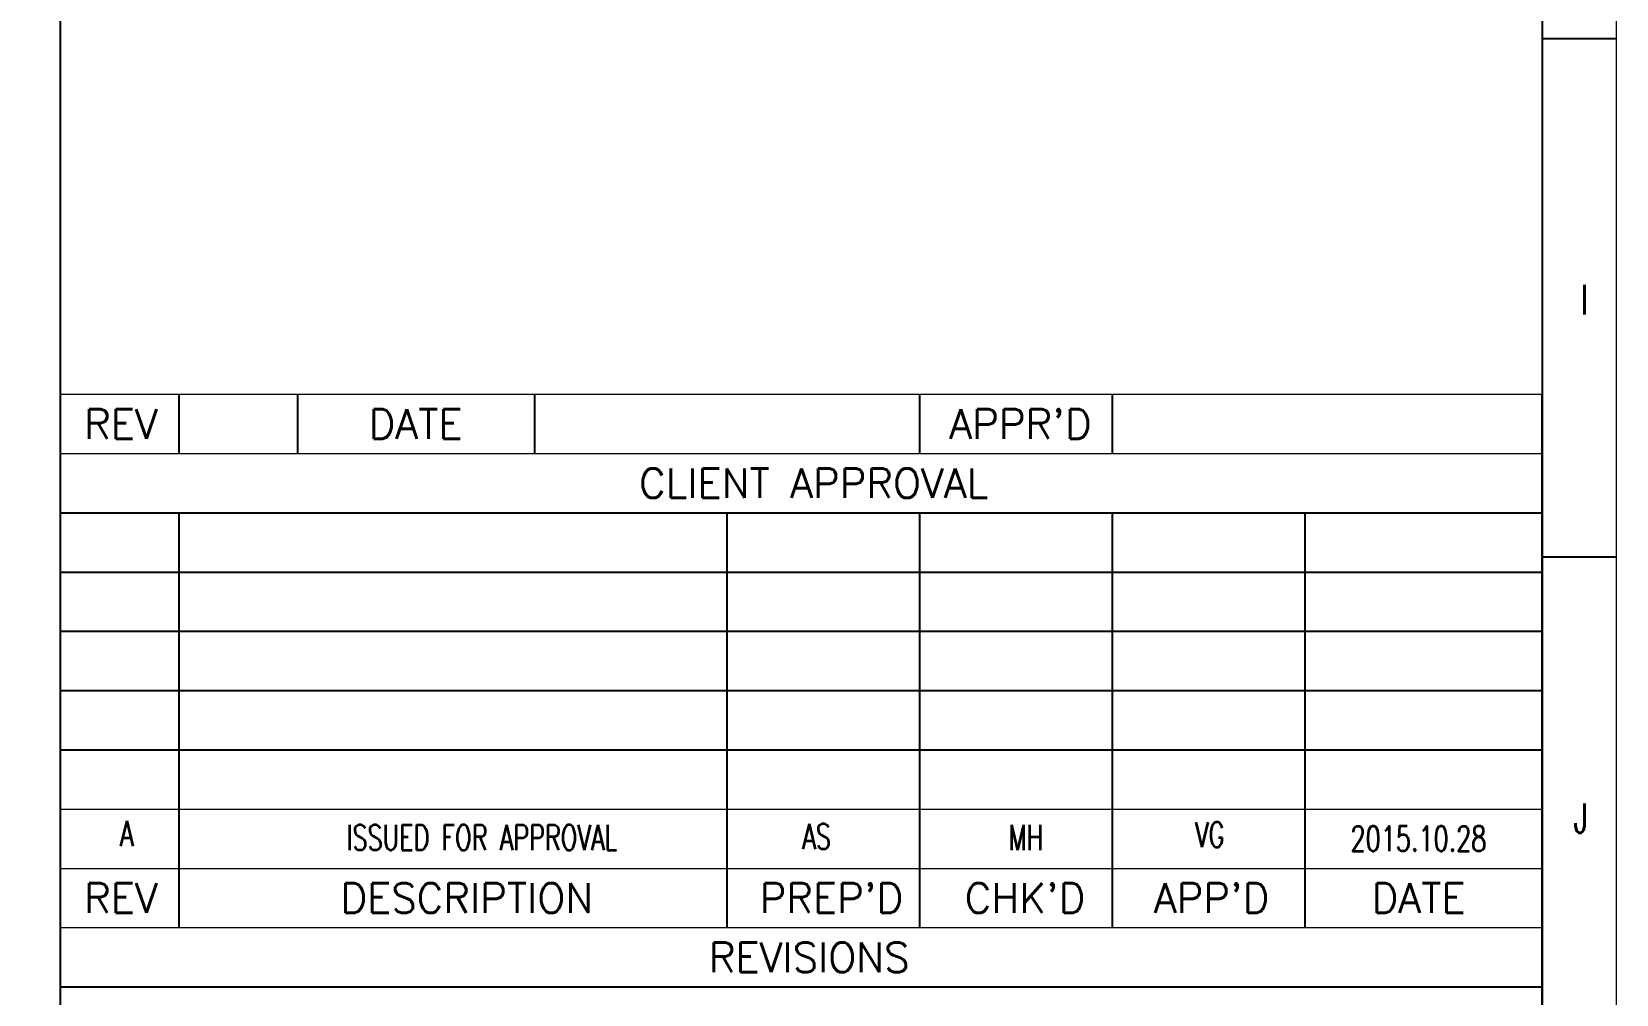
# Model space of a CAD drawing. Header units: inches. Extents: x 1083 to 6056, y 633 to 1543.
# Drawn here: x 1979.5 to 2176.4, y 774.3 to 893.9 of the extents above; entities that cross this region are included whole.
import ezdxf
from ezdxf.enums import TextEntityAlignment as Align

# ---------------------------------------------------------------- set-up
doc = ezdxf.new("R2010")
doc.units = ezdxf.units.IN
doc.header["$MEASUREMENT"] = 0
doc.layers.add('TEG BORDER', color=7, linetype='Continuous')
doc.styles.add('HZTXT', font='simplexs.shx', dxfattribs={"width": 0.7, "bigfont": 'hztxt.shx'})
doc.styles.add('TEG BORDER', font='txt_qlt.shx', dxfattribs={"width": 0.7, "bigfont": 'hztxt.shx'})

# ---------------------------------------------------------------- blocks, each defined once
blk = doc.blocks.new('252 BORDER A2')
for p, q in [((594, 140), (589, 140)), ((589, 5), (589, 116)), ((594, 105), (589, 105))]:
    blk.add_line(p, q)
at = {"color": 5, "lineweight": 15}
blk.add_lwpolyline([(0, 420), (594, 420), (594, 0), (0, 0)], close=True, dxfattribs=at)
blk.add_lwpolyline([(5, 415), (589, 415), (589, 5), (5, 5)], close=True)
at = {"layer": 'TEG BORDER'}
for p, q in [((489, 116), (489, 415)), ((489, 5), (489, 116)), ((497, 116), (497, 112)), ((505, 116), (505, 112)), ((521, 116), (521, 112)), ((547, 112), (547, 116)), ((560, 112), (560, 116)), ((489, 108), (589, 108)), ((497, 108), (497, 80)), ((534, 80), (534, 108)), ((547, 80), (547, 108)), ((560, 80), (560, 108)), ((573, 80), (573, 108)), ((489, 104), (589, 104)), ((489, 100), (589, 100)), ((489, 96), (589, 96)), ((489, 92), (589, 92)), ((489, 76), (589, 76))]:
    blk.add_line(p, q, dxfattribs=at)
at = {"layer": 'TEG BORDER', "lineweight": 15}
for p, q in [((489, 116), (589, 116)), ((489, 112), (589, 112)), ((489, 88), (589, 88)), ((489, 88), (589, 88)), ((489, 84), (589, 84)), ((489, 80), (589, 80))]:
    blk.add_line(p, q, dxfattribs=at)
at = {"char_height": 2, "width": 2, "attachment_point": 3, "style": 'TEG BORDER'}
for s, insert in [('I', (592.09, 123.39)), ('J', (592.09, 88.39))]:
    blk.add_mtext(s, dxfattribs=dict(at, insert=insert))
at = {"layer": 'TEG BORDER', "style": 'TEG BORDER'}
for s, p in [('REV', (490.6, 113)), ('DATE', (509.8, 113)), ("APPR'D", (548.99, 113)), ('CLIENT APPROVAL', (528.05, 109)), ('REV', (490.6, 81)), ('DESCRIPTION', (507.9, 81)), ("PREP'D", (536.19, 81)), ("CHK'D", (550.03, 81)), ("APP'D", (562.79, 81)), ('DATE', (577.49, 81)), ('REVISIONS', (532.76, 77))]:
    blk.add_text(s, height=2, dxfattribs=at).set_placement(p)
at = {"layer": 'TEG BORDER', "style": 'HZTXT', "width": 0.7}
for s, height, p in [('A', 1.7, (493.47, 86.35)), ('ISSUED FOR APPROVAL', 1.6979, (517.44, 86.08)), ('AS', 1.698, (540.03, 86.15)), ('MH', 1.698, (554.15, 86.08)), ('VG', 1.698, (566.56, 86.28)), ('2015.10.28', 1.698, (580.65, 86.01))]:
    blk.add_text(s, height=height, dxfattribs=at).set_placement(p, align=Align.MIDDLE_CENTER)

msp = doc.modelspace()

# ---------------------------------------------------------------- block references
at = {"xscale": 1.8411, "yscale": 1.8411, "zscale": 1.8411}
msp.add_blockref('252 BORDER A2', (1082.74, 635.31), dxfattribs=at)

doc.saveas('drawing.dxf')
